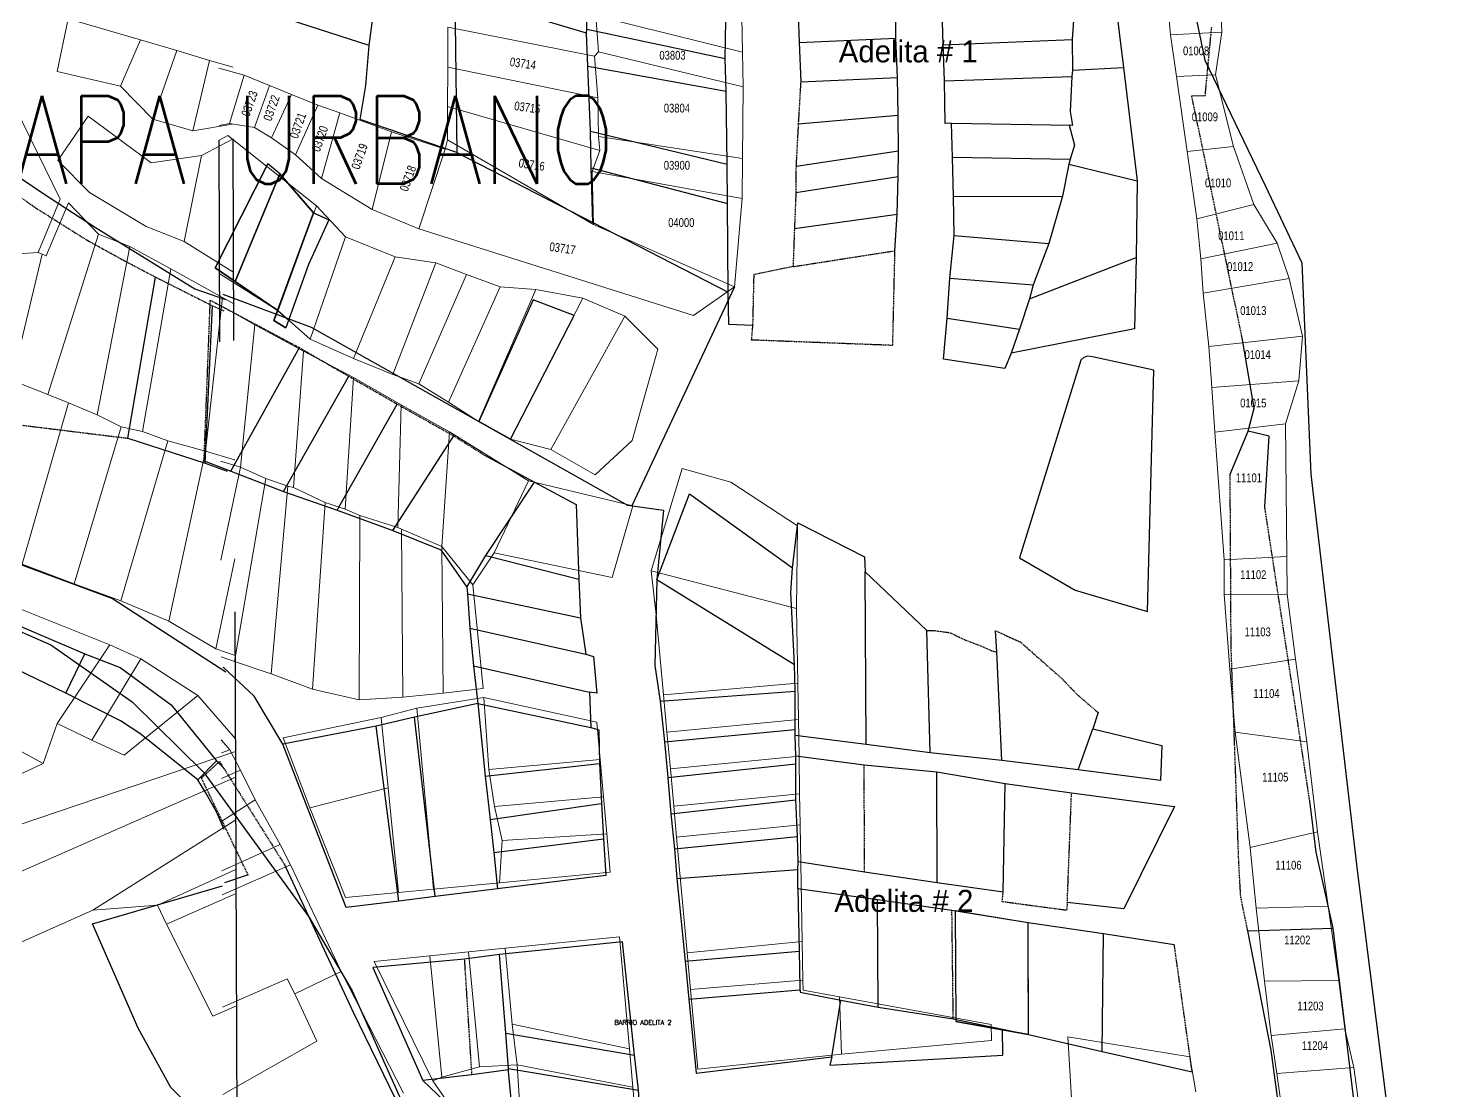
# Model space of a CAD drawing. Header units: millimetres. Extents: x 612074 to 614541, y 1316471 to 1317841.
# Drawn here: x 613621.5 to 613941.2, y 1317235.9 to 1317477.4 of the extents above; entities that cross this region are included whole.
import ezdxf
from ezdxf.enums import TextEntityAlignment as Align

# ---------------------------------------------------------------- set-up
doc = ezdxf.new("R2010")
doc.units = ezdxf.units.MM
doc.linetypes.add('HIDDEN', pattern=[0.375, 0.25, -0.125])
doc.layers.add('CAPA ROJA', color=1, linetype='Continuous')
doc.styles.add('MtXpl_Txt', font='txt_____.ttf')
doc.styles.add('ROMANS', font='ROMANS', dxfattribs={"height": 0.2})
doc.styles.add('Style-ENGINEERING', font='ENGINEERING.shx')
doc.styles.add('Style-INTL_ISO', font='INTL_ISO.shx')

msp = doc.modelspace()

# ---------------------------------------------------------------- linework, layer by layer
at = {"layer": 'CAPA ROJA', "color": 1, "linetype": 'Continuous'}
for p, q in [((613879.85, 1317513.86), (613888.95, 1317470.13)), ((613699.01, 1317473.42), (613627.52, 1317496.52)), ((613866.77, 1317497.67), (613870.45, 1317468.45)), ((613699.01, 1317473.42), (613700.94, 1317488.13)), ((613748.4, 1317476.24), (613718.46, 1317485.17)), ((613718.46, 1317485.17), (613718.93, 1317449.15)), ((613748.47, 1317477.05), (613748.28, 1317484.99)), ((613818.7, 1317475.09), (613818.63, 1317483.75)), ((613796.45, 1317482.6), (613796.72, 1317474.14)), ((613859.16, 1317480.17), (613858.8, 1317474.81)), ((613748.4, 1317476.24), (613748.47, 1317477.05)), ((613779.92, 1317470.43), (613748.47, 1317477.05)), ((613779.92, 1317470.43), (613780.02, 1317479.21)), ((613829.41, 1317473.55), (613829.28, 1317478.88)), ((613698.24, 1317464.33), (613699.01, 1317473.42)), ((613748.69, 1317468.72), (613748.4, 1317476.24)), ((613796.72, 1317474.14), (613818.7, 1317475.09)), ((613796.72, 1317474.14), (613797.07, 1317465.21)), ((613819.1, 1317466.13), (613818.7, 1317475.09)), ((613829.41, 1317473.55), (613858.8, 1317474.81)), ((613829.78, 1317465.42), (613829.41, 1317473.55)), ((613858.8, 1317474.81), (613858.84, 1317467.83)), ((613780.11, 1317463.07), (613779.92, 1317470.43)), ((613888.95, 1317470.13), (613902.64, 1317441.64)), ((613748.69, 1317468.72), (613780.11, 1317463.07)), ((613749.33, 1317454), (613748.69, 1317468.72)), ((613858.84, 1317467.83), (613858.7, 1317466.36)), ((613858.84, 1317467.83), (613870.45, 1317468.45)), ((613870.45, 1317468.45), (613873.51, 1317442.7)), ((613696.96, 1317456.63), (613698.24, 1317464.33)), ((613797.07, 1317465.21), (613819.1, 1317466.13)), ((613819.25, 1317457.6), (613819.1, 1317466.13)), ((613829.78, 1317465.42), (613858.7, 1317466.36)), ((613829.91, 1317455.7), (613829.78, 1317465.42)), ((613858.7, 1317466.36), (613858.3, 1317458.41)), ((613780.37, 1317446.47), (613780.11, 1317463.07)), ((613885.94, 1317461.98), (613889.01, 1317462.04)), ((613796.51, 1317455.66), (613819.25, 1317457.6)), ((613819.31, 1317449.48), (613819.25, 1317457.6)), ((613858.3, 1317458.41), (613858.85, 1317455.29)), ((613718.93, 1317449.15), (613696.96, 1317456.63)), ((613749.33, 1317454), (613780.37, 1317446.47)), ((613749.45, 1317445.65), (613749.33, 1317454)), ((613831.35, 1317455.81), (613829.91, 1317455.7)), ((613831.35, 1317455.81), (613858.46, 1317455.31)), ((613831.6, 1317448.07), (613831.35, 1317455.81)), ((613858.07, 1317455.34), (613859.26, 1317450.8)), ((613858.85, 1317455.29), (613858.07, 1317455.34)), ((613859.26, 1317450.8), (613858.28, 1317447.6)), ((613718.93, 1317449.15), (613749.84, 1317433.24)), ((613796, 1317446.04), (613819.31, 1317449.48)), ((613819.24, 1317443.64), (613819.31, 1317449.48)), ((613831.6, 1317448.07), (613858.28, 1317447.6)), ((613831.8, 1317439.16), (613831.6, 1317448.07)), ((613858.28, 1317447.6), (613858.04, 1317446.45)), ((613614.68, 1317446.69), (613625.04, 1317439.73)), ((613749.84, 1317433.24), (613749.45, 1317445.65)), ((613749.45, 1317445.65), (613780.42, 1317437.53)), ((613780.42, 1317437.53), (613780.37, 1317446.47)), ((613858.04, 1317446.45), (613856.6, 1317439.21)), ((613858.04, 1317446.45), (613873.51, 1317442.7)), ((613795.98, 1317440), (613819.24, 1317443.64)), ((613818.96, 1317435.09), (613819.24, 1317443.64)), ((613873.51, 1317442.7), (613873.34, 1317425.26)), ((613902.64, 1317441.64), (613911, 1317424.09)), ((613625.04, 1317439.73), (613636.53, 1317432.25)), ((613831.8, 1317439.16), (613856.6, 1317439.21)), ((613831.94, 1317430.23), (613831.8, 1317439.16)), ((613856.6, 1317439.21), (613853.45, 1317428.41)), ((613780.57, 1317417.38), (613780.42, 1317437.53)), ((613795.64, 1317431.87), (613818.96, 1317435.09)), ((613818.49, 1317426.81), (613818.96, 1317435.09)), ((613636.53, 1317432.25), (613659.37, 1317418.17)), ((613749.84, 1317433.24), (613780.57, 1317417.38)), ((613830.98, 1317420.6), (613831.94, 1317430.23)), ((613831.94, 1317430.23), (613853.45, 1317428.41)), ((613853.45, 1317428.41), (613849.92, 1317419.02)), ((613849.05, 1317415.87), (613873.34, 1317425.26)), ((613873.34, 1317425.26), (613872.94, 1317409.06)), ((613911, 1317424.09), (613912.99, 1317376.05)), ((613644.13, 1317384.21), (613650.42, 1317420.83)), ((613830.34, 1317411.46), (613830.98, 1317420.6)), ((613830.98, 1317420.6), (613849.92, 1317419.02)), ((613849.92, 1317419.02), (613849.05, 1317415.87)), ((613659.37, 1317418.17), (613666.31, 1317415.7)), ((613665.7, 1317416.93), (613685.82, 1317409.44)), ((613780.71, 1317410.04), (613780.57, 1317417.38)), ((613849.05, 1317415.87), (613846.82, 1317408.98)), ((613661.71, 1317378.57), (613663.41, 1317414.28)), ((613685.82, 1317409.44), (613757.67, 1317369.01)), ((613786.13, 1317409.79), (613780.71, 1317410.04)), ((613829.5, 1317402.19), (613830.34, 1317411.46)), ((613830.34, 1317411.46), (613846.82, 1317408.98)), ((613872.94, 1317409.06), (613844.89, 1317403.56)), ((613846.82, 1317408.98), (613844.89, 1317403.56)), ((613900.1, 1317391.04), (613897.38, 1317407.05)), ((613667.56, 1317376.7), (613683.12, 1317404.8)), ((613844.89, 1317403.56), (613843.46, 1317400.03)), ((613843.46, 1317400.03), (613829.5, 1317402.19)), ((613679.5, 1317372.14), (613694.34, 1317398.29)), ((613691.75, 1317367.84), (613705.37, 1317391.97)), ((613898.78, 1317385.78), (613900.1, 1317391.04)), ((613644.13, 1317384.21), (613661.71, 1317378.57)), ((613704.35, 1317363.25), (613718.27, 1317384.72)), ((613894.67, 1317376.07), (613898.78, 1317385.78)), ((613903.54, 1317384.69), (613898.78, 1317385.78)), ((613902.53, 1317368.64), (613903.54, 1317384.69)), ((613725.05, 1317380.47), (613736.55, 1317374.2)), ((613661.47, 1317379.08), (613667.56, 1317376.7)), ((613661.71, 1317378.57), (613666.69, 1317376.76)), ((613667.56, 1317376.7), (613679.5, 1317372.14)), ((613725.48, 1317357.57), (613736.55, 1317374.2)), ((613736.55, 1317374.2), (613746, 1317369.12)), ((613912.99, 1317376.05), (613923.56, 1317286.06)), ((613679.5, 1317372.14), (613691.75, 1317367.84)), ((613764.36, 1317352.13), (613771.76, 1317371.59)), ((613771.76, 1317371.59), (613795.2, 1317354.75)), ((613691.75, 1317367.84), (613704.35, 1317363.25)), ((613746, 1317369.12), (613746.62, 1317352.22)), ((613757.67, 1317369.01), (613765.88, 1317367.9)), ((613765.88, 1317367.9), (613764.36, 1317352.13)), ((613795.2, 1317354.75), (613796.4, 1317364.96)), ((613796.4, 1317364.96), (613811.56, 1317357.27)), ((613704.35, 1317363.25), (613715.28, 1317358.82)), ((613715.28, 1317358.82), (613721.17, 1317350.37)), ((613615.25, 1317357.15), (613640.63, 1317347.79)), ((613721.17, 1317350.37), (613725.48, 1317357.57)), ((613725.48, 1317357.57), (613746.62, 1317352.22)), ((613811.56, 1317357.27), (613811.7, 1317353.84)), ((613746.62, 1317352.22), (613747, 1317343.41)), ((613764.36, 1317352.13), (613763.91, 1317332.61)), ((613764.36, 1317352.13), (613795.62, 1317332.79)), ((613794.8, 1317349.16), (613795.2, 1317354.75)), ((613811.93, 1317314.62), (613811.7, 1317353.84)), ((613811.7, 1317353.84), (613825.7, 1317340.54)), ((613596.15, 1317350.53), (613626.62, 1317337.27)), ((613721.17, 1317350.37), (613721.33, 1317348.82)), ((613721.33, 1317348.82), (613721.88, 1317341.03)), ((613721.33, 1317348.82), (613747, 1317343.41)), ((613795.62, 1317332.79), (613794.8, 1317349.16)), ((613640.63, 1317347.79), (613666.41, 1317331.12)), ((613613.21, 1317344.22), (613634.33, 1317335.21)), ((613747, 1317343.41), (613748.24, 1317335.17)), ((613721.88, 1317341.03), (613748.24, 1317335.17)), ((613721.88, 1317341.03), (613722.71, 1317332.53)), ((613826.5, 1317312.72), (613825.7, 1317340.54)), ((613841.66, 1317335.64), (613841.35, 1317340.44)), ((613630.04, 1317326.27), (613610.05, 1317335.93)), ((613626.62, 1317337.27), (613645.16, 1317324.29)), ((613842.8, 1317311), (613841.66, 1317335.64)), ((613630.04, 1317326.27), (613634.33, 1317335.21)), ((613634.33, 1317335.21), (613642.38, 1317332.09)), ((613722.71, 1317332.53), (613749.04, 1317326.54)), ((613722.71, 1317332.53), (613723.72, 1317323.93)), ((613748.24, 1317335.17), (613749.99, 1317334.62)), ((613749.99, 1317334.62), (613750.75, 1317326.25)), ((613763.91, 1317332.61), (613765.12, 1317324.44)), ((613795.83, 1317326.73), (613795.62, 1317332.79)), ((613642.38, 1317332.09), (613654.02, 1317323.67)), ((613672.88, 1317325.6), (613665.78, 1317332.17)), ((613642.47, 1317320.01), (613630.04, 1317326.27)), ((613749.04, 1317326.54), (613749.34, 1317318.47)), ((613750.75, 1317326.25), (613749.04, 1317326.54)), ((613765.12, 1317324.44), (613795.83, 1317326.73)), ((613795.82, 1317318.05), (613795.83, 1317326.73)), ((613645.16, 1317324.29), (613661.4, 1317308.25)), ((613654.02, 1317323.67), (613664.3, 1317310.88)), ((613679.39, 1317314.69), (613672.88, 1317325.6)), ((613723.72, 1317323.93), (613709.33, 1317320.81)), ((613723.72, 1317323.93), (613725.35, 1317307.46)), ((613723.72, 1317323.93), (613749.34, 1317318.47)), ((613765.12, 1317324.44), (613766.1, 1317315.26)), ((613646.89, 1317317.1), (613642.47, 1317320.01)), ((613709.33, 1317320.81), (613700.57, 1317318.76)), ((613713.96, 1317280.12), (613709.33, 1317320.81)), ((613864.68, 1317321.92), (613863.43, 1317318.21)), ((613660.07, 1317306.63), (613646.89, 1317317.1)), ((613700.57, 1317318.76), (613679.39, 1317314.69)), ((613705.73, 1317279.03), (613700.57, 1317318.76)), ((613749.34, 1317318.47), (613751.22, 1317317.97)), ((613751.22, 1317317.97), (613751.34, 1317310.33)), ((613766.1, 1317315.26), (613795.82, 1317318.05)), ((613795.83, 1317316.65), (613795.82, 1317318.05)), ((613811.93, 1317314.62), (613795.83, 1317316.65)), ((613795.98, 1317312.08), (613795.83, 1317316.65)), ((613860.12, 1317308.9), (613863.43, 1317318.21)), ((613863.43, 1317318.21), (613879.13, 1317314.38)), ((613693.74, 1317277.63), (613679.39, 1317314.69)), ((613766.1, 1317315.26), (613766.86, 1317307.11)), ((613826.5, 1317312.72), (613811.93, 1317314.62)), ((613879.13, 1317314.38), (613878.86, 1317306.43)), ((613660.07, 1317306.63), (613664.3, 1317310.88)), ((613664.3, 1317310.88), (613666.11, 1317309.08)), ((613725.35, 1317307.46), (613751.34, 1317310.33)), ((613751.34, 1317310.33), (613751.79, 1317301.2)), ((613766.86, 1317307.11), (613795.94, 1317310.2)), ((613795.94, 1317310.2), (613795.98, 1317312.08)), ((613795.98, 1317302.08), (613795.94, 1317310.2)), ((613795.98, 1317312.08), (613811.5, 1317309.98)), ((613842.8, 1317311), (613826.5, 1317312.72)), ((613860.12, 1317308.9), (613842.8, 1317311)), ((613661.4, 1317308.25), (613685.24, 1317275.44)), ((613725.35, 1317307.46), (613726.5, 1317297.59)), ((613766.86, 1317307.11), (613767.54, 1317298.87)), ((613811.5, 1317309.98), (613827.97, 1317308.38)), ((613828.08, 1317283.18), (613827.97, 1317308.38)), ((613827.97, 1317308.38), (613843.51, 1317305.75)), ((613878.86, 1317306.43), (613860.12, 1317308.9)), ((613661.95, 1317303.53), (613660.07, 1317306.63)), ((613843.06, 1317281.09), (613843.51, 1317305.75)), ((613843.51, 1317305.75), (613858.62, 1317303.66)), ((613858.62, 1317303.66), (613882.02, 1317300.51)), ((613664.37, 1317299.15), (613661.95, 1317303.53)), ((613726.5, 1317297.59), (613751.79, 1317301.2)), ((613751.79, 1317301.2), (613752.27, 1317293.23)), ((613767.54, 1317298.87), (613795.98, 1317302.08)), ((613796.36, 1317293.73), (613795.98, 1317302.08)), ((613882.02, 1317300.51), (613870.5, 1317277.27)), ((613914.2, 1317290.16), (613912.76, 1317301.85)), ((613666.03, 1317295.33), (613664.37, 1317299.15)), ((613726.5, 1317297.59), (613727.3, 1317290.08)), ((613767.54, 1317298.87), (613768.39, 1317290.9)), ((613727.3, 1317290.08), (613752.27, 1317293.23)), ((613752.27, 1317293.23), (613752.77, 1317284.85)), ((613768.39, 1317290.9), (613796.36, 1317293.73)), ((613768.39, 1317290.9), (613768.88, 1317284.2)), ((613796.51, 1317287.97), (613796.36, 1317293.73)), ((613727.3, 1317290.08), (613728.13, 1317281.84)), ((613796.45, 1317286.24), (613796.51, 1317287.97)), ((613811.57, 1317285.61), (613796.51, 1317287.97)), ((613918.05, 1317272.87), (613914.2, 1317290.16)), ((613671.47, 1317285.03), (613666.14, 1317283.18)), ((613679.56, 1317287.63), (613695.39, 1317253.85)), ((613752.77, 1317284.85), (613728.13, 1317281.84)), ((613768.88, 1317284.2), (613796.45, 1317286.24)), ((613796.42, 1317281.8), (613796.45, 1317286.24)), ((613828.08, 1317283.18), (613811.57, 1317285.61)), ((613923.56, 1317286.06), (613941.2, 1317146.25)), ((613636.13, 1317273.9), (613665.66, 1317282.52)), ((613728.13, 1317281.84), (613713.96, 1317280.12)), ((613768.88, 1317284.2), (613770.81, 1317265.42)), ((613796.42, 1317281.8), (613796.72, 1317267.71)), ((613814.55, 1317279.35), (613796.42, 1317281.8)), ((613843.06, 1317281.09), (613828.08, 1317283.18)), ((613705.73, 1317279.03), (613693.74, 1317277.63)), ((613713.96, 1317280.12), (613705.73, 1317279.03)), ((613814.68, 1317254.98), (613814.55, 1317279.35)), ((613831.44, 1317276.9), (613814.55, 1317279.35)), ((613870.5, 1317277.27), (613857.66, 1317278.73)), ((613685.24, 1317275.44), (613695.14, 1317258.65)), ((613848.74, 1317274.14), (613831.44, 1317276.9)), ((613646.5, 1317250.17), (613636.13, 1317273.9)), ((613865.85, 1317271.59), (613848.74, 1317274.14)), ((613898.66, 1317272.26), (613918.05, 1317272.87)), ((613904.01, 1317245.18), (613898.66, 1317272.26)), ((613925.45, 1317212.31), (613918.05, 1317272.87)), ((613756.53, 1317269.77), (613728.61, 1317266.89)), ((613759.33, 1317244.02), (613756.53, 1317269.77)), ((613865.56, 1317244.86), (613865.85, 1317271.59)), ((613881.98, 1317269.13), (613865.85, 1317271.59)), ((613720.69, 1317265.86), (613699.86, 1317263.93)), ((613728.61, 1317266.89), (613720.69, 1317265.86)), ((613730.05, 1317249.07), (613728.61, 1317266.89)), ((613770.81, 1317265.42), (613796.72, 1317267.71)), ((613770.81, 1317265.42), (613771.62, 1317256.77)), ((613796.72, 1317267.71), (613796.87, 1317259.36)), ((613699.86, 1317263.93), (613711.18, 1317238.27)), ((613796.87, 1317259.36), (613796.92, 1317258.37)), ((613695.14, 1317258.65), (613709.84, 1317225.84)), ((613771.62, 1317256.77), (613796.89, 1317258.87)), ((613771.62, 1317256.77), (613773.28, 1317239.95)), ((613796.92, 1317258.37), (613806.21, 1317256.54)), ((613804.14, 1317243.66), (613806.21, 1317256.54)), ((613806.21, 1317256.54), (613814.68, 1317254.98)), ((613695.39, 1317253.85), (613704.97, 1317234.07)), ((613814.68, 1317254.98), (613831.74, 1317252.28)), ((613653.9, 1317236.69), (613646.5, 1317250.17)), ((613831.74, 1317252.28), (613842.94, 1317249.92)), ((613842.94, 1317249.92), (613848.84, 1317248.71)), ((613842.97, 1317244.03), (613842.94, 1317249.92)), ((613730.05, 1317249.07), (613759.33, 1317244.02)), ((613730.68, 1317241.03), (613730.05, 1317249.07)), ((613848.84, 1317248.71), (613865.56, 1317244.86)), ((613760.24, 1317236.13), (613759.33, 1317244.02)), ((613773.28, 1317239.95), (613804.14, 1317243.66)), ((613803.67, 1317241.8), (613842.97, 1317244.03)), ((613804.14, 1317243.66), (613803.67, 1317241.8)), ((613865.56, 1317244.86), (613886.04, 1317240.24)), ((613908.37, 1317212.27), (613904.01, 1317245.18)), ((613730.68, 1317240.73), (613722.35, 1317239.59)), ((613730.68, 1317241.03), (613760.24, 1317236.13)), ((613730.68, 1317240.42), (613730.68, 1317241.03)), ((613731.46, 1317231.69), (613730.68, 1317240.42)), ((613665.58, 1317225.25), (613653.9, 1317236.69)), ((613722.35, 1317239.59), (613711.18, 1317238.27)), ((613711.18, 1317238.27), (613732.58, 1317217.99)), ((613760.89, 1317226.89), (613760.24, 1317236.13))]:
    msp.add_line(p, q, dxfattribs=at)
at = {"layer": 'CAPA ROJA', "color": 1, "linetype": 'Continuous', "lineweight": 13}
for p, q in [((613881.11, 1317475.88), (613880.1, 1317487.11)), ((613892.35, 1317487.9), (613892.78, 1317476.47)), ((613628.09, 1317467.51), (613630.55, 1317479.52)), ((613630.55, 1317479.52), (613647, 1317474.69)), ((613783.86, 1317471.93), (613750.49, 1317480.14)), ((613751.08, 1317471.97), (613750.49, 1317480.14)), ((613783.69, 1317479.96), (613783.86, 1317471.93)), ((613716.85, 1317468.52), (613716.88, 1317477.61)), ((613750.24, 1317471), (613716.88, 1317477.61)), ((613881.11, 1317475.88), (613892.78, 1317476.47)), ((613892.78, 1317476.47), (613891.32, 1317466.74)), ((613642.47, 1317464.18), (613647, 1317474.69)), ((613647, 1317474.69), (613655.27, 1317472.3)), ((613882.51, 1317466.38), (613881.11, 1317475.88)), ((613649.8, 1317456.66), (613655.27, 1317472.3)), ((613655.27, 1317472.3), (613662.69, 1317469.99)), ((613658.94, 1317454.04), (613662.69, 1317469.99)), ((613662.69, 1317469.99), (613668.11, 1317468.53)), ((613751.08, 1317471.97), (613750.24, 1317471)), ((613750.24, 1317471), (613750.97, 1317461.51)), ((613751.08, 1317471.97), (613784.02, 1317464.03)), ((613783.86, 1317471.93), (613784.02, 1317464.03)), ((613642.47, 1317464.18), (613628.09, 1317467.51)), ((613664.85, 1317468.25), (613670.56, 1317466.7)), ((613667.23, 1317455.69), (613670.56, 1317466.7)), ((613670.56, 1317466.7), (613676.3, 1317464.35)), ((613716.83, 1317459.59), (613716.85, 1317468.52)), ((613750.97, 1317461.51), (613716.85, 1317468.52)), ((613891.32, 1317466.74), (613882.51, 1317466.38)), ((613891.32, 1317466.74), (613895.47, 1317450.5)), ((613649.8, 1317456.66), (613642.47, 1317464.18)), ((613676.3, 1317464.35), (613672.93, 1317454.77)), ((613676.3, 1317464.35), (613681.34, 1317462.3)), ((613784.02, 1317464.03), (613783.83, 1317447.75)), ((613884.91, 1317449.33), (613882.51, 1317466.38)), ((613676.8, 1317452.47), (613681.34, 1317462.3)), ((613681.34, 1317462.3), (613687.36, 1317459.91)), ((613751.08, 1317452.75), (613750.97, 1317461.51)), ((613618.54, 1317459.45), (613628.77, 1317438.49)), ((613628.22, 1317447.34), (613635.1, 1317457.34)), ((613635.1, 1317457.34), (613649.48, 1317446.77)), ((613682.27, 1317448.58), (613687.36, 1317459.91)), ((613687.36, 1317459.91), (613692.33, 1317458.13)), ((613692.33, 1317458.13), (613688.12, 1317443.23)), ((613692.33, 1317458.13), (613704.03, 1317453.85)), ((613716.81, 1317451.96), (613716.83, 1317459.59)), ((613751.43, 1317449.54), (613716.83, 1317459.59)), ((613658.94, 1317454.04), (613649.8, 1317456.66)), ((613667.93, 1317455.57), (613658.94, 1317454.04)), ((613667.23, 1317455.69), (613664.9, 1317455.29)), ((613672.93, 1317454.77), (613667.23, 1317455.69)), ((613676.8, 1317452.47), (613672.93, 1317454.77)), ((613660.87, 1317448.43), (613668.09, 1317452.23)), ((613664.91, 1317451.93), (613666.88, 1317452.97)), ((613666.88, 1317452.97), (613687.02, 1317436.98)), ((613682.27, 1317448.58), (613676.8, 1317452.47)), ((613699.67, 1317436.19), (613704.03, 1317453.85)), ((613704.03, 1317453.85), (613716.28, 1317449.86)), ((613716.28, 1317449.86), (613716.81, 1317451.96)), ((613749.95, 1317432.76), (613716.81, 1317451.96)), ((613751.08, 1317452.75), (613751.43, 1317449.54)), ((613783.83, 1317447.75), (613751.08, 1317452.75)), ((613649.48, 1317446.77), (613660.87, 1317448.43)), ((613656.97, 1317428.9), (613660.87, 1317448.43)), ((613688.12, 1317443.23), (613682.27, 1317448.58)), ((613710.29, 1317431.77), (613716.28, 1317449.86)), ((613751.43, 1317449.54), (613749.7, 1317444.79)), ((613783.83, 1317447.75), (613783.78, 1317438.67)), ((613895.47, 1317450.5), (613884.91, 1317449.33)), ((613887.1, 1317434.05), (613884.91, 1317449.33)), ((613895.47, 1317450.5), (613900.04, 1317437.33)), ((613635.46, 1317440.06), (613628.22, 1317447.34)), ((613749.7, 1317444.79), (613749.95, 1317432.76)), ((613783.78, 1317438.67), (613749.7, 1317444.79)), ((613699.67, 1317436.19), (613688.12, 1317443.23)), ((613628.77, 1317438.49), (613623.73, 1317426.38)), ((613648.33, 1317432.33), (613635.46, 1317440.06)), ((613783.78, 1317438.67), (613782.02, 1317418.59)), ((613625.58, 1317425.62), (613630.62, 1317437.72)), ((613630.62, 1317437.72), (613637.49, 1317430.57)), ((613678.24, 1317413.23), (613687.02, 1317436.98)), ((613687.02, 1317436.98), (613693.58, 1317429.99)), ((613710.29, 1317431.77), (613699.67, 1317436.19)), ((613900.04, 1317437.33), (613887.1, 1317434.05)), ((613900.04, 1317437.33), (613905.38, 1317428.52)), ((613656.97, 1317428.9), (613648.33, 1317432.33)), ((613772.7, 1317412.07), (613710.29, 1317431.77)), ((613749.95, 1317432.76), (613782.02, 1317418.59)), ((613887.98, 1317424.96), (613887.1, 1317434.05)), ((613637.49, 1317430.57), (613625.98, 1317394.17)), ((613637.49, 1317430.57), (613644.59, 1317427.77)), ((613668.2, 1317421.84), (613656.97, 1317428.9)), ((613693.58, 1317429.99), (613685.57, 1317406.7)), ((613693.58, 1317429.99), (613704.88, 1317425.42)), ((613905.38, 1317428.52), (613887.98, 1317424.96)), ((613905.38, 1317428.52), (613908.1, 1317420.47)), ((613623.73, 1317426.38), (613607.59, 1317425.37)), ((613617.87, 1317397.49), (613624.66, 1317426)), ((613623.73, 1317426.38), (613624.66, 1317426)), ((613624.66, 1317426), (613625.58, 1317425.62)), ((613644.59, 1317427.77), (613637.17, 1317389.55)), ((613644.59, 1317427.77), (613653.88, 1317422.69)), ((613695.42, 1317402.29), (613704.88, 1317425.42)), ((613704.88, 1317425.42), (613714.15, 1317424.03)), ((613647.49, 1317385.76), (613653.88, 1317422.69)), ((613653.88, 1317422.69), (613665.63, 1317416.16)), ((613704.4, 1317398.65), (613714.15, 1317424.03)), ((613714.15, 1317424.03), (613721.11, 1317421.37)), ((613888.57, 1317417.13), (613887.98, 1317424.96)), ((613678.24, 1317413.23), (613665.02, 1317421.54)), ((613710.26, 1317396.57), (613721.11, 1317421.37)), ((613721.11, 1317421.37), (613728.73, 1317418.61)), ((613888.57, 1317417.13), (613908.1, 1317420.47)), ((613908.1, 1317420.47), (613911.15, 1317407.42)), ((613661.81, 1317381.29), (613665.63, 1317416.16)), ((613665.63, 1317416.16), (613668.23, 1317414.72)), ((613728.73, 1317418.61), (613717.03, 1317392.4)), ((613723.84, 1317387.99), (613736.89, 1317418.02)), ((613728.73, 1317418.61), (613736.89, 1317418.02)), ((613747.58, 1317415.99), (613731.13, 1317384.02)), ((613736.89, 1317418.02), (613747.58, 1317415.99)), ((613747.58, 1317415.99), (613757.08, 1317411.97)), ((613782.02, 1317418.59), (613772.7, 1317412.07)), ((613889.83, 1317405.05), (613888.57, 1317417.13)), ((613665.05, 1317414.41), (613673.02, 1317409.99)), ((613685.57, 1317406.7), (613678.24, 1317413.23)), ((613673.02, 1317409.99), (613669.73, 1317377.61)), ((613673.02, 1317409.99), (613684.03, 1317403.96)), ((613740.25, 1317381.63), (613757.08, 1317411.97)), ((613757.08, 1317411.97), (613764.6, 1317404.42)), ((613695.42, 1317402.29), (613685.57, 1317406.7)), ((613889.83, 1317405.05), (613911.15, 1317407.42)), ((613911.15, 1317407.42), (613910.29, 1317397.24)), ((613684.03, 1317403.96), (613681.8, 1317372.99)), ((613684.03, 1317403.96), (613695.44, 1317398.04)), ((613764.21, 1317403.05), (613758.79, 1317383.68)), ((613764.6, 1317404.42), (613764.21, 1317403.05)), ((613890.49, 1317395.72), (613889.83, 1317405.05)), ((613704.4, 1317398.65), (613695.42, 1317402.29)), ((613625.98, 1317394.17), (613619.98, 1317396.49)), ((613693.55, 1317368.12), (613695.44, 1317398.04)), ((613695.44, 1317398.04), (613706.24, 1317391.81)), ((613710.26, 1317396.57), (613704.4, 1317398.65)), ((613717.03, 1317392.4), (613710.26, 1317396.57)), ((613910.29, 1317397.24), (613890.49, 1317395.72)), ((613910.29, 1317397.24), (613907.24, 1317387.48)), ((613625.98, 1317394.17), (613630.68, 1317392.24)), ((613891.2, 1317385.55), (613890.49, 1317395.72)), ((613620.09, 1317355.6), (613630.68, 1317392.24)), ((613637.17, 1317389.55), (613630.68, 1317392.24)), ((613705.54, 1317363.93), (613706.24, 1317391.81)), ((613706.24, 1317391.81), (613717.26, 1317385.66)), ((613723.84, 1317387.99), (613717.03, 1317392.4)), ((613631.94, 1317351.15), (613642.59, 1317386.8)), ((613637.17, 1317389.55), (613642.59, 1317386.8)), ((613642.59, 1317386.8), (613647.49, 1317385.76)), ((613731.13, 1317384.02), (613723.84, 1317387.99)), ((613907.24, 1317387.48), (613891.2, 1317385.55)), ((613907.24, 1317387.48), (613907.59, 1317357.37)), ((613653.25, 1317383.65), (613642.57, 1317347.25)), ((613653.25, 1317383.65), (613647.49, 1317385.76)), ((613661.81, 1317381.29), (613653.25, 1317383.65)), ((613715.52, 1317359.63), (613717.26, 1317385.66)), ((613717.26, 1317385.66), (613735.18, 1317374.51)), ((613740.25, 1317381.63), (613731.13, 1317384.02)), ((613758.79, 1317383.68), (613750.34, 1317375.88)), ((613893.29, 1317356.55), (613891.2, 1317385.55)), ((613653.49, 1317342.66), (613661.81, 1317381.29)), ((613661.81, 1317381.29), (613668.36, 1317379.3)), ((613750.34, 1317375.88), (613740.25, 1317381.63)), ((613665.18, 1317379), (613669.73, 1317377.61)), ((613669.73, 1317377.61), (613665.27, 1317356.53)), ((613675.53, 1317375.05), (613669.73, 1317377.61)), ((613763.11, 1317354.1), (613770.1, 1317377.31)), ((613770.1, 1317377.31), (613781.22, 1317374.24)), ((613668.38, 1317333.5), (613675.53, 1317375.05)), ((613680.5, 1317373.3), (613675.53, 1317375.05)), ((613727.43, 1317358.18), (613735.18, 1317374.51)), ((613735.18, 1317374.51), (613758.88, 1317368.83)), ((613781.22, 1317374.24), (613796.35, 1317364.32)), ((613676.73, 1317330.66), (613680.5, 1317373.3)), ((613681.8, 1317372.99), (613680.5, 1317373.3)), ((613681.8, 1317372.99), (613688.98, 1317369.61)), ((613686.12, 1317327.21), (613688.98, 1317369.61)), ((613688.98, 1317369.61), (613693.55, 1317368.12)), ((613693.55, 1317368.12), (613696.86, 1317366.66)), ((613758.88, 1317368.83), (613754.21, 1317352.55)), ((613696.86, 1317366.66), (613696.74, 1317324.77)), ((613705.54, 1317363.93), (613696.86, 1317366.66)), ((613705.54, 1317363.93), (613706.33, 1317363.52)), ((613706.33, 1317363.52), (613706.63, 1317325.39)), ((613715.52, 1317359.63), (613706.33, 1317363.52)), ((613796.35, 1317364.32), (613796.08, 1317345.56)), ((613715.52, 1317359.63), (613715.78, 1317326.25)), ((613722.53, 1317350.87), (613715.52, 1317359.63)), ((613727.43, 1317358.18), (613722.53, 1317350.87)), ((613754.21, 1317352.55), (613727.43, 1317358.18)), ((613631.94, 1317351.15), (613620.09, 1317355.6)), ((613668.45, 1317356.84), (613664.11, 1317336.38)), ((613665.27, 1317356.53), (613665.27, 1317356.53)), ((613907.59, 1317357.37), (613893.29, 1317356.55)), ((613893.33, 1317348.72), (613893.29, 1317356.55)), ((613907.59, 1317357.37), (613907.65, 1317348.81)), ((613763.11, 1317354.1), (613796.08, 1317345.56)), ((613764.25, 1317344.07), (613763.11, 1317354.1)), ((613642.57, 1317347.25), (613631.94, 1317351.15)), ((613722.53, 1317350.87), (613724.91, 1317327.31)), ((613907.65, 1317348.81), (613893.33, 1317348.72)), ((613894.61, 1317331.72), (613893.33, 1317348.72)), ((613907.65, 1317348.81), (613909.55, 1317334.01)), ((613618.09, 1317346.04), (613640.02, 1317337.3)), ((613653.49, 1317342.66), (613642.57, 1317347.25)), ((613796.08, 1317345.56), (613796.41, 1317328.53)), ((613664.11, 1317336.38), (613653.49, 1317342.66)), ((613765.91, 1317325.9), (613764.25, 1317344.07)), ((613628.1, 1317319.4), (613640.02, 1317337.3)), ((613640.02, 1317337.3), (613647.07, 1317334.12)), ((613668.53, 1317334.85), (613664.11, 1317336.38)), ((613647.07, 1317334.12), (613635.96, 1317315.64)), ((613647.07, 1317334.12), (613660.05, 1317325.73)), ((613668.38, 1317333.5), (613665.35, 1317334.55)), ((613676.73, 1317330.66), (613668.38, 1317333.5)), ((613894.61, 1317331.72), (613909.55, 1317334.01)), ((613909.55, 1317334.01), (613912.13, 1317315.23)), ((613686.12, 1317327.21), (613676.73, 1317330.66)), ((613895.81, 1317317.41), (613894.61, 1317331.72)), ((613696.74, 1317324.77), (613686.12, 1317327.21)), ((613715.78, 1317326.25), (613706.63, 1317325.39)), ((613724.91, 1317327.31), (613715.78, 1317326.25)), ((613796.41, 1317328.53), (613765.91, 1317325.9)), ((613796.41, 1317328.53), (613796.55, 1317320.27)), ((613660.05, 1317325.73), (613643.31, 1317312.2)), ((613660.05, 1317325.73), (613668.6, 1317315.91)), ((613706.63, 1317325.39), (613696.74, 1317324.77)), ((613701.71, 1317320.73), (613709.79, 1317322.86)), ((613709.79, 1317322.86), (613725.06, 1317325.28)), ((613709.79, 1317322.86), (613713.6, 1317281.75)), ((613725.06, 1317325.28), (613750.72, 1317319.71)), ((613726.18, 1317308.94), (613725.06, 1317325.28)), ((613766.68, 1317317.41), (613765.91, 1317325.9)), ((613624.91, 1317310.31), (613606.69, 1317320.25)), ((613679.45, 1317316.14), (613701.71, 1317320.73)), ((613701.71, 1317320.73), (613703.31, 1317304.75)), ((613750.72, 1317319.71), (613751.48, 1317311.24)), ((613796.55, 1317320.27), (613766.68, 1317317.41)), ((613796.55, 1317320.27), (613796.69, 1317311.97)), ((613628.1, 1317319.4), (613624.91, 1317310.31)), ((613635.96, 1317315.64), (613628.1, 1317319.4)), ((613767.44, 1317309.11), (613766.68, 1317317.41)), ((613899.2, 1317291.19), (613895.81, 1317317.41)), ((613895.81, 1317317.41), (613912.13, 1317315.23)), ((613635.96, 1317315.64), (613643.31, 1317312.2)), ((613665.42, 1317315.6), (613667.34, 1317313.4)), ((613665.43, 1317312.76), (613667.34, 1317313.4)), ((613667.34, 1317313.4), (613669.76, 1317308.82)), ((613685.47, 1317300.23), (613679.45, 1317316.14)), ((613912.13, 1317315.23), (613914.51, 1317294.78)), ((613600.56, 1317298.92), (613624.91, 1317310.31)), ((613605.39, 1317291.69), (613668.61, 1317313.06)), ((613751.48, 1317311.24), (613726.18, 1317308.94)), ((613751.48, 1317311.24), (613752.23, 1317302.77)), ((613796.69, 1317311.97), (613767.44, 1317309.11)), ((613796.69, 1317311.97), (613796.83, 1317303.39)), ((613668.63, 1317307.24), (613611.09, 1317281.92)), ((613669.76, 1317308.82), (613665.45, 1317306.93)), ((613669.76, 1317308.82), (613673.1, 1317302.03)), ((613726.18, 1317308.94), (613727.51, 1317300.51)), ((613768.21, 1317300.65), (613767.44, 1317309.11)), ((613685.47, 1317300.23), (613703.31, 1317304.75)), ((613705.63, 1317280.99), (613703.31, 1317304.75)), ((613665.49, 1317297.23), (613673.1, 1317302.03)), ((613673.1, 1317302.03), (613678.75, 1317291.91)), ((613727.51, 1317300.51), (613752.23, 1317302.77)), ((613727.51, 1317300.51), (613729.24, 1317292.78)), ((613752.23, 1317302.77), (613752.99, 1317294.3)), ((613768.21, 1317300.65), (613796.83, 1317303.39)), ((613768.86, 1317293.57), (613768.21, 1317300.65)), ((613796.83, 1317303.39), (613796.95, 1317296.41)), ((613636.17, 1317277), (613668.67, 1317297.54)), ((613693.6, 1317279.84), (613685.47, 1317300.23)), ((613752.99, 1317294.3), (613729.24, 1317292.78)), ((613752.99, 1317294.3), (613753.77, 1317285.59)), ((613796.95, 1317296.41), (613768.86, 1317293.57)), ((613796.95, 1317296.41), (613797.4, 1317269.9)), ((613899.2, 1317291.19), (613914.51, 1317294.78)), ((613914.51, 1317294.78), (613916.96, 1317277.88)), ((613678.75, 1317291.91), (613665.53, 1317285.92)), ((613678.75, 1317291.91), (613681.08, 1317287.28)), ((613728.63, 1317283.19), (613729.24, 1317292.78)), ((613771.26, 1317267.29), (613768.86, 1317293.57)), ((613900.56, 1317277.45), (613899.2, 1317291.19)), ((613668.71, 1317286.22), (613650.85, 1317278.12)), ((613665.55, 1317280.45), (613681.08, 1317287.28)), ((613681.08, 1317287.28), (613692.6, 1317263.09)), ((613753.77, 1317285.59), (613728.63, 1317283.19)), ((613713.6, 1317281.75), (613705.63, 1317280.99)), ((613728.63, 1317283.19), (613713.6, 1317281.75)), ((613650.85, 1317278.12), (613636.17, 1317277)), ((613652.94, 1317273.8), (613650.85, 1317278.12)), ((613652.94, 1317273.8), (613668.73, 1317280.75)), ((613705.63, 1317280.99), (613693.6, 1317279.84)), ((613636.17, 1317277), (613619.38, 1317269.51)), ((613900.56, 1317277.45), (613916.96, 1317277.88)), ((613902.48, 1317260.87), (613900.56, 1317277.45)), ((613916.96, 1317277.88), (613919.38, 1317260.98)), ((613663.48, 1317252.87), (613652.94, 1317273.8)), ((613729.9, 1317268.35), (613755.87, 1317270.96)), ((613755.87, 1317270.96), (613758.15, 1317245.47)), ((613797.4, 1317269.9), (613771.26, 1317267.29)), ((613797.4, 1317269.9), (613797.54, 1317261.1)), ((613700.09, 1317265.35), (613712.8, 1317266.63)), ((613713.43, 1317238.25), (613700.09, 1317265.35)), ((613712.8, 1317266.63), (613721.55, 1317267.51)), ((613712.8, 1317266.63), (613715.48, 1317239.04)), ((613721.55, 1317267.51), (613729.9, 1317268.35)), ((613724.05, 1317241.39), (613721.55, 1317267.51)), ((613731.51, 1317251.08), (613729.9, 1317268.35)), ((613772.02, 1317258.94), (613771.26, 1317267.29)), ((613682.07, 1317258.01), (613692.6, 1317263.09)), ((613692.6, 1317263.09), (613706.77, 1317235.4)), ((613680.39, 1317261.41), (613665.65, 1317254.92)), ((613682.07, 1317258.01), (613680.39, 1317261.41)), ((613772.02, 1317258.94), (613797.54, 1317261.1)), ((613773.66, 1317240.89), (613772.02, 1317258.94)), ((613797.54, 1317261.1), (613797.62, 1317258.82)), ((613919.38, 1317260.98), (613902.48, 1317260.87)), ((613904.02, 1317248.55), (613902.48, 1317260.87)), ((613919.38, 1317260.98), (613920.76, 1317250.04)), ((613687.06, 1317247.25), (613682.07, 1317258.01)), ((613797.62, 1317258.82), (613805.88, 1317257.31)), ((613805.88, 1317257.31), (613840.38, 1317250.99)), ((613805.88, 1317257.31), (613806.32, 1317244.26)), ((613668.83, 1317255.23), (613663.48, 1317252.87)), ((613731.51, 1317251.08), (613758.15, 1317245.47)), ((613731.51, 1317251.08), (613732.59, 1317241.83)), ((613840.38, 1317250.99), (613840.45, 1317247.35)), ((613904.02, 1317248.55), (613920.76, 1317250.04)), ((613920.76, 1317250.04), (613922.77, 1317241.21)), ((613665.72, 1317235.14), (613687.06, 1317247.25)), ((613840.45, 1317247.35), (613806.32, 1317244.26)), ((613857.8, 1317248.23), (613885.51, 1317243.69)), ((613858.72, 1317233.01), (613857.8, 1317248.23)), ((613905.26, 1317239.87), (613904.02, 1317248.55)), ((613758.15, 1317245.47), (613758.93, 1317236.74)), ((613806.32, 1317244.26), (613773.66, 1317240.89)), ((613885.51, 1317243.69), (613886.85, 1317235.75)), ((613715.48, 1317239.04), (613724.05, 1317241.39)), ((613724.05, 1317241.39), (613732.59, 1317241.83)), ((613733.16, 1317233.5), (613732.59, 1317241.83)), ((613758.93, 1317236.74), (613732.59, 1317241.83)), ((613905.26, 1317239.87), (613922.77, 1317241.21)), ((613909.02, 1317212.9), (613905.26, 1317239.87)), ((613922.77, 1317241.21), (613926.71, 1317212.97)), ((613715.48, 1317239.04), (613713.43, 1317238.25)), ((613718.5, 1317230.86), (613713.43, 1317238.25)), ((613758.93, 1317236.74), (613759.67, 1317228.45))]:
    msp.add_line(p, q, dxfattribs=at)
at = {"layer": 'CAPA ROJA', "color": 1, "linetype": 'HIDDEN'}
for p, q in [((613889.01, 1317462.04), (613890.48, 1317477.69)), ((613797.07, 1317465.21), (613796.51, 1317455.66)), ((613897.38, 1317407.05), (613885.94, 1317461.98)), ((613796.51, 1317455.66), (613796, 1317446.04)), ((613604.67, 1317449.53), (613623.25, 1317436.51)), ((613796, 1317446.04), (613795.98, 1317440)), ((613795.98, 1317440), (613795.64, 1317431.87)), ((613623.25, 1317436.51), (613630.05, 1317432.23)), ((613630.05, 1317432.23), (613635.02, 1317429.12)), ((613795.64, 1317431.87), (613795.33, 1317423.19)), ((613635.02, 1317429.12), (613642.83, 1317424.82)), ((613795.33, 1317423.19), (613818.49, 1317426.81)), ((613817.99, 1317405.36), (613818.49, 1317426.81)), ((613642.83, 1317424.82), (613650.42, 1317420.83)), ((613795.33, 1317423.19), (613786.4, 1317421.37)), ((613650.42, 1317420.83), (613663.41, 1317414.28)), ((613786.4, 1317421.37), (613786.13, 1317409.79)), ((613661.47, 1317379.08), (613662.89, 1317415.57)), ((613662.89, 1317415.57), (613683.12, 1317404.8)), ((613663.41, 1317414.28), (613665.99, 1317413.14)), ((613786.13, 1317409.79), (613785.84, 1317406.59)), ((613785.84, 1317406.59), (613817.99, 1317405.36)), ((613683.12, 1317404.8), (613694.34, 1317398.29)), ((613537.27, 1317397.35), (613644.13, 1317384.21)), ((613694.34, 1317398.29), (613705.37, 1317391.97)), ((613705.37, 1317391.97), (613718.27, 1317384.72)), ((613718.27, 1317384.72), (613725.05, 1317380.47)), ((613894.89, 1317336.85), (613894.67, 1317376.07)), ((613912.76, 1317301.85), (613902.53, 1317368.64)), ((613825.7, 1317340.54), (613827.55, 1317340.49)), ((613827.55, 1317340.49), (613831.01, 1317340.03)), ((613831.01, 1317340.03), (613834.27, 1317338.45)), ((613841.35, 1317340.44), (613846.96, 1317337.95)), ((613834.27, 1317338.45), (613837.4, 1317337.27)), ((613837.4, 1317337.27), (613840.41, 1317335.94)), ((613840.41, 1317335.94), (613841.66, 1317335.64)), ((613846.96, 1317337.95), (613856.38, 1317329.65)), ((613896.65, 1317287.53), (613894.89, 1317336.85)), ((613856.38, 1317329.65), (613859.73, 1317326.14)), ((613859.73, 1317326.14), (613863.15, 1317323.16)), ((613863.15, 1317323.16), (613864.68, 1317321.92)), ((613660.86, 1317307.04), (613664.98, 1317310.76)), ((613664.98, 1317310.76), (613679.56, 1317287.63)), ((613671.47, 1317285.03), (613660.86, 1317307.04)), ((613811.57, 1317285.61), (613811.5, 1317309.98)), ((613857.66, 1317278.73), (613858.62, 1317303.66)), ((613897.09, 1317279.84), (613896.65, 1317287.53)), ((613842.89, 1317278.89), (613843.06, 1317281.09)), ((613857.51, 1317276.93), (613842.89, 1317278.89)), ((613857.66, 1317278.73), (613857.51, 1317276.93)), ((613898.66, 1317272.26), (613897.09, 1317279.84)), ((613831.74, 1317252.28), (613831.44, 1317276.9)), ((613848.84, 1317248.71), (613848.74, 1317274.14)), ((613886.04, 1317240.24), (613881.98, 1317269.13)), ((613722.35, 1317239.59), (613720.69, 1317265.86))]:
    msp.add_line(p, q, dxfattribs=at)
at = {"layer": 'CAPA ROJA', "color": 1, "linetype": 'Continuous', "lineweight": -3}
for p, q in [((613665.08, 1317406.08), (613664.91, 1317451.93)), ((613668.26, 1317406.38), (613668.09, 1317452.24)), ((613668.49, 1317344.79), (613668.93, 1317228.27))]:
    msp.add_line(p, q, dxfattribs=at)
at = {"layer": 'CAPA ROJA', "color": 1, "ltscale": 0.5}
for p, q in [((613664.01, 1317422.91), (613675.98, 1317446.56)), ((613675.98, 1317446.56), (613664.01, 1317422.91)), ((613678.68, 1317444.26), (613675.98, 1317446.56)), ((613678.68, 1317444.26), (613675.98, 1317446.56)), ((613668.56, 1317419.82), (613678.68, 1317444.26)), ((613678.68, 1317444.26), (613668.57, 1317419.81)), ((613668.57, 1317419.81), (613678.68, 1317444.26)), ((613678.68, 1317444.26), (613686.33, 1317435.41)), ((613686.33, 1317435.41), (613678.68, 1317444.26)), ((613677.31, 1317410.92), (613686.33, 1317435.41)), ((613686.33, 1317435.41), (613678.24, 1317413.23)), ((613678.24, 1317413.23), (613686.33, 1317435.41)), ((613686.33, 1317435.41), (613688.88, 1317434.24)), ((613686.33, 1317435.41), (613689.79, 1317433.82)), ((613689.79, 1317433.82), (613685.21, 1317423.7)), ((613668.56, 1317419.82), (613664.01, 1317422.91)), ((613664.01, 1317422.91), (613668.57, 1317419.81)), ((613685.21, 1317423.7), (613680.06, 1317409.25)), ((613678.24, 1317413.23), (613668.57, 1317419.81)), ((613668.57, 1317419.81), (613678.24, 1317413.23)), ((613736.23, 1317415.65), (613723.92, 1317388)), ((613745.59, 1317412.12), (613736.23, 1317415.65)), ((613782.02, 1317418.59), (613758.72, 1317368.86)), ((613678.24, 1317413.23), (613677.31, 1317410.92)), ((613678.24, 1317413.23), (613680.71, 1317411.04)), ((613677.31, 1317410.92), (613680.06, 1317409.25)), ((613680.06, 1317409.25), (613677.31, 1317410.92)), ((613731.13, 1317384.02), (613745.59, 1317412.12)), ((613731.13, 1317384.02), (613745.59, 1317412.12)), ((613731.13, 1317384.02), (613723.92, 1317388)), ((613723.92, 1317388), (613731.13, 1317384.02)), ((613848.74, 1317274.14), (613832.16, 1317276.86)), ((613832.16, 1317276.86), (613832.3, 1317251.66)), ((613848.84, 1317248.71), (613848.74, 1317274.14)), ((613848.84, 1317248.71), (613848.74, 1317273.91)), ((613848.84, 1317248.71), (613832.3, 1317251.66)), ((613832.3, 1317251.66), (613848.84, 1317248.71))]:
    msp.add_line(p, q, dxfattribs=at)
at = {"layer": 'CAPA ROJA', "color": 1, "linetype": 'Continuous', "lineweight": 13}
for p in [(613665.05, 1317414.41), (613668.36, 1317379.3), (613665.42, 1317315.6), (613665.49, 1317297.23), (613668.73, 1317280.75), (613668.83, 1317255.23)]:
    msp.add_point(p, dxfattribs=at)
at = {"layer": 'CAPA ROJA', "color": 1, "linetype": 'Continuous'}
for points, invisible_edges in [([(613861.44, 1317402.55), (613877.29, 1317399.64), (613863.37, 1317402.71), (613862.25, 1317402.86)], 1), ([(613877.29, 1317399.64), (613861.44, 1317402.55), (613860.71, 1317401.94), (613846.81, 1317357.01)], 9), ([(613877.29, 1317399.64), (613846.81, 1317357.01), (613859.48, 1317349.72), (613875.87, 1317344.87)], 1)]:
    msp.add_3dface(points, dxfattribs=dict(at, invisible_edges=invisible_edges))

# ---------------------------------------------------------------- texts
at = {"layer": 'CAPA ROJA', "color": 1, "linetype": 'Continuous', "lineweight": 13, "style": 'Style-INTL_ISO'}
msp.add_text(' Adelita # 1', height=5, dxfattribs=at).set_placement((613820.58, 1317472.1), align=Align.MIDDLE_CENTER)
at = {"layer": 'CAPA ROJA', "color": 1, "linetype": 'Continuous', "lineweight": -3, "style": 'Style-ENGINEERING', "width": 0.800002}
for s, p in [('01008', (613886.93, 1317472.21)), ('03803', (613767.93, 1317471.21)), ('03804', (613768.93, 1317459.21)), ('01009', (613888.93, 1317457.21)), ('03900', (613768.93, 1317446.21)), ('01010', (613891.93, 1317442.21)), ('04000', (613769.93, 1317433.21)), ('01011', (613894.93, 1317430.21)), ('01012', (613896.93, 1317423.21)), ('01013', (613899.93, 1317413.21)), ('01014', (613900.93, 1317403.21)), ('01015', (613899.93, 1317392.21)), ('11101', (613898.93, 1317375.21)), ('11102', (613899.93, 1317353.21)), ('11103', (613900.93, 1317340.21)), ('11104', (613902.93, 1317326.21)), ('11105', (613904.93, 1317307.21)), ('11106', (613907.93, 1317287.21)), ('11202', (613909.93, 1317270.21)), ('11203', (613912.93, 1317255.21)), ('11204', (613913.93, 1317246.21))]:
    msp.add_text(s, height=2, dxfattribs=at).set_placement(p, align=Align.MIDDLE_CENTER)
at = {"layer": 'CAPA ROJA', "color": 1, "linetype": 'Continuous', "lineweight": -3, "style": 'Style-ENGINEERING'}
for s, rotation, width, p in [('03714', 351.8699, 0.800002, (613733.94, 1317469.35)), ('03723', 70.56, 0.800002, (613671.79, 1317460.24)), ('03722', 70.56, 0.800002, (613676.79, 1317459.24)), ('03715', 351.8699, 0.800002, (613734.94, 1317459.35)), ('03721', 70.56, 0.800002, (613682.79, 1317455.25)), ('03720', 70.56, 0.800002, (613687.79, 1317452.24)), ('03719', 70.56, 0.800002, (613696.79, 1317448.24)), ('03716', 351.8699, 0.800002, (613735.94, 1317446.35)), ('03718', 70.56, 0.800001, (613707.79, 1317443.24)), ('03717', 351.8699, 0.800002, (613742.94, 1317427.35))]:
    msp.add_text(s, height=2, rotation=rotation, dxfattribs=dict(at, width=width)).set_placement(p, align=Align.MIDDLE_CENTER)
at = {"layer": 'CAPA ROJA', "color": 1, "linetype": 'Continuous', "style": 'ROMANS', "width": 0.8}
msp.add_text('VER MAPA URBANO', height=20, rotation=360, dxfattribs=at).set_placement((613653.07, 1317452), align=Align.MIDDLE)
at = {"layer": 'CAPA ROJA', "color": 1, "linetype": 'Continuous', "lineweight": -3, "style": 'Style-INTL_ISO'}
msp.add_text(' Adelita # 2', height=5, dxfattribs=at).set_placement((613819.58, 1317279.1), align=Align.MIDDLE_CENTER)
at = {"layer": 'CAPA ROJA', "color": 1, "lineweight": 30, "style": 'MtXpl_Txt'}
msp.add_text('BARRIO ADELITA 2', height=1.08, dxfattribs=at).set_placement((613754.75, 1317250.94))

doc.saveas('drawing.dxf')
